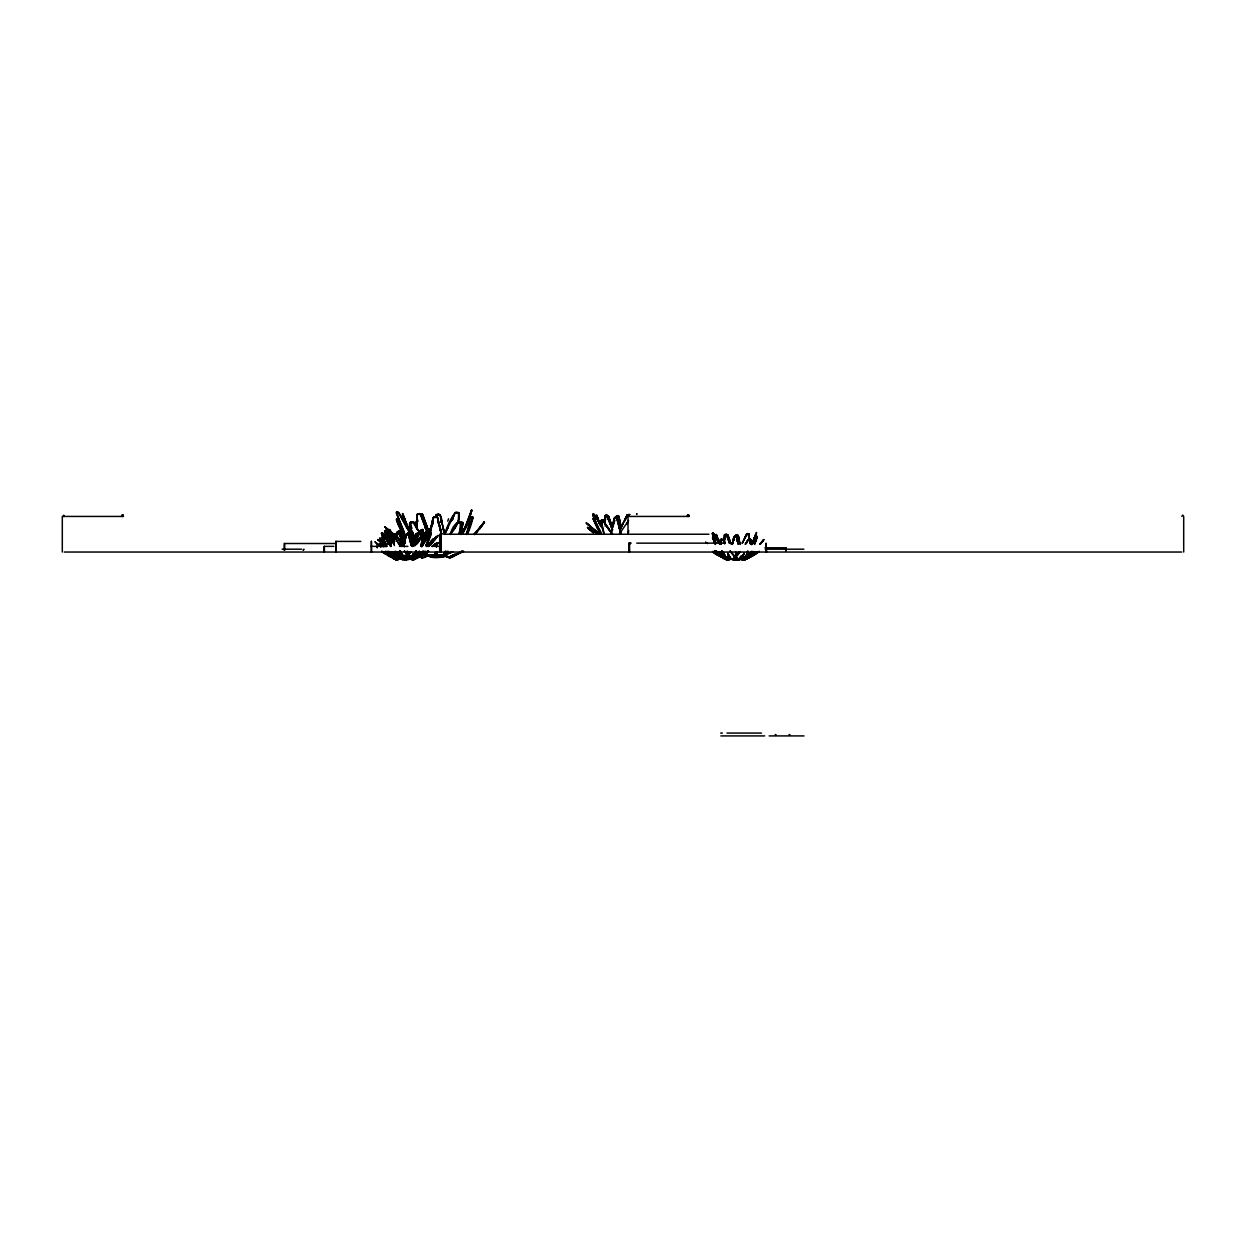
<?xml version="1.0" encoding="UTF-8"?>
<svg xmlns="http://www.w3.org/2000/svg" width="1246" height="1246" viewBox="0 0 1246 1246"><rect width="100%" height="100%" fill="white"/><g stroke="black" fill="none" stroke-linecap="round" stroke-linejoin="round"><path stroke-width="1.5" d="M410.526 532.852L408.719 532.291L407.582 533.537M410.946 535.655L411.787 537.415L411.305 535.842M413.423 536.964C413.968 529.394 409.872 530.594 407.707 532.976M442.268 524.364C442.034 519.722 440.539 510.502 435.648 515.813M617.284 520.33L619.511 527.151L618.623 523.6M620.601 524.41L618.764 516.265L617.72 515.595M738.239 543.396L736.978 539.534L738.38 543.801M405.869 537.042C402.645 532.073 401.383 544.549 401.414 544.144M406.585 558.161L406.57 559.812L405.028 559.859A14.734 13.831 0 0 1 401.991 559.516L408.657 559.236M411.476 545.779L408.19 533.755L406.289 534.191L403.642 545.686L404.639 541.87M410.23 532.774L409.249 532.276M620.851 533.755C617.86 513.336 614.091 510.782 611.475 532.431M738.208 544.268L736.573 536.777L734.361 536.325L736.526 536.668L738.162 543.77L737.71 541.153M737.336 558.177L737.398 560.093L735.841 560.139A14.734 13.831 0 0 1 732.819 559.797L739.47 559.516M740.202 558.909L735.872 559.018L735.888 552.212L735.872 559.189L733.707 559.158M401.695 544.144L403.003 545.919L396.82 536.481C397.474 523.382 402.52 543.832 404.327 546.62C402.66 542.368 397.303 523.834 396.555 536.543M408.19 534.02L411.351 545.67L409.685 538.023M409.249 532.649L410.245 532.634L398.595 512.745L396.571 511.717L399.312 522.51L405.994 538.038L404.639 534.721M437.673 518.087L435.991 516.638L433.421 517.339L437.548 517.542L441.302 533.724M620.508 532.572L616.474 517.324M393.487 536.512L393.643 534.487L395.309 534.129L394.561 535.25L384.671 526.653L394.172 534.923M404.514 556.292L408.127 556.541L408.221 553.146L408.875 556.713M605.93 516.374C606.288 511.888 603.375 522.152 604.871 524.021M436.505 551.682L436.427 556.059L429.948 555.607M405.838 558.192L405.807 559.859L405.807 558.208L403.439 555.841M404.529 535.484L406.928 534.814M411.507 531.014L409.436 531.621M617.72 515.953L615.96 516.498M739.283 540.655C739.735 538.163 737.507 532.182 735.311 535.998M398.004 558.862L401.305 558.831C397.396 559.532 392.069 554.174 386.198 552.445L399.405 558.644L399.296 556.401M404.483 535.718L406.336 534.83M408.906 532.774C411.554 532.151 405.916 532.182 407.567 534.69M437.844 522.681L439.09 522.931L441.645 534.285M439.199 514.863C428.826 516.109 445.943 511.81 435.477 516.405M617.533 515.969L618.686 516.14L621.287 528.195M737.165 535.11L735.405 535.655M399.39 531.154C402.193 528.444 402.723 537.384 405.76 536.496M725.39 535.297L726.714 534.892L729.564 543.209L726.434 534.363L724.378 534.955L724.362 543.163C723.537 537.275 717.758 539.066 721.013 544.315M335.875 541.247L335.781 552.04L335.922 541.418L360.795 541.418M393.705 536.45L394.188 534.129L395.994 535.25M398.533 532.899C398.471 525.952 406.726 535.546 404.311 538.085M408.205 534.129L406.212 534.3L403.642 545.686M409.856 532.665L408.081 532.774L407.66 534.565M409.825 532.478L409.093 532.416M413.283 536.839L411.974 531.279M436.521 517.215L436.972 517.215M443.592 529.332L443.841 530.422L440.025 514.847M430.182 530.858L429.948 531.871L433.141 517.697L436.427 516.919L433.795 517.37M616.427 517.152L615.135 517.417L616.77 517.292M617.767 520.47L619.947 529.488L619.278 526.591M439.589 525.205L440.554 529.597M398.315 532.976C400.433 524.862 403.704 541.636 405.262 543.458M422.394 545.826L428.266 535.858L421.833 546.387L428.577 535.562L420.79 514.505L419.279 513.539L416.787 514.598L416.756 528.631M737.336 559.843L737.398 558.177M406.648 558.161L406.57 559.812L408.828 559.485M730.763 558.924L732.305 559.252A53.438 36.71 -33.1 0 0 734.283 559.189L735.856 559.002L735.95 555.607M737.461 558.426L737.398 560.093L739.641 559.765M436.598 551.682L436.427 556.059A25.59 17.117 0 0 0 440.352 555.809L441.987 555.576L429.34 555.031M737.616 558.8L738.894 558.94A14.734 9.859 0 0 1 735.872 559.189L735.965 555.778M394.733 534.955L395.745 534.02L396.867 534.674M397.832 532.758L399.421 531.949M399.561 531.403L401.601 530.858M606.117 516.078L608.313 515.735L611.194 524.005M725.561 535.219L727.757 534.877L730.904 543.817L727.586 534.674L726.589 534.378M412.831 544.066L419.684 531.092L421.491 531.559L421.241 535.593L421.319 531.419M422.612 536.091L426.428 536.029L426.007 538.225M422.83 534.113C420.26 526.653 424.528 528.834 422.97 534.238M444.448 534.394C458.232 494.444 466.549 517.464 450.227 534.254M748.612 539.907L745.42 544.144M749.126 533.818L747.086 533.864L749.126 533.818L748.955 538.038L749.142 533.833L747.413 533.537L742.32 542.96L742.756 542.306M422.378 536.247C425.525 534.955 423.983 534.736 423.048 537.415M748.379 540.063C751.883 535.157 749.703 549.969 749.78 539.269C746.775 539.674 751.167 539.83 749.313 539.331M445.538 555.576L443.763 556.308L440.975 555.109M737.445 559.174L742.694 559.252A11.806 5.623 18.2 0 0 744.376 559.033L743.27 558.971A14.734 10.124 33.1 0 1 740.747 559.267L737.414 558.738M399.327 558.8L399.561 556.931L398.222 556.386M396.275 555.763C396.43 559.968 404.592 555.327 401.819 557.336A14.734 6.915 -67.1 0 1 400.184 557.678L395.792 555.965L399.421 557.632M429.107 536.045C430.898 530.64 425.26 537.711 426.163 538.038M431.35 532.945C417.145 563.441 436.022 529.036 429.73 533.163M466.876 534.518C470.505 529.815 477.498 504.319 467.343 523.85M754.655 544.455L756.883 536.138L751.307 544.595M415.479 535.718L414.669 535.624L415.51 535.359M626.707 516.747L627.283 516.389M747.07 533.864C744.765 535.562 747.802 535.655 745.264 536.419M414.482 536.45C415.962 533.568 412.987 540.343 415.634 535.235M419.17 533.179C413.485 532.743 419.637 535.515 419.404 531.201M745.949 535.889L746.728 535.546L745.295 536.73M421.491 531.559L420.914 537.836M423.235 530.204L422.643 536.481M459.276 513.025L458.341 523.024L458.621 512.729M749.22 534.02L748.644 540.297M413.08 546.34C414.56 545.078 417.457 536.31 419.513 540.032M416.164 544.159L415.806 544.673C420.323 534.316 425.057 533.74 421.023 546.324M417.893 542.789L422.114 535.982L424.964 535.827M628.623 520.485L619.558 533.709M431.241 532.494L426.942 544.331M472.732 517.199L468.091 530.625M754.375 544.315C759.157 533.864 756.415 534.113 752.023 543.63M414.638 535.905L415.728 535.609M418.578 533.522L418.235 533.148M452.905 516.202L451.628 520.049L454.915 513.103L457.656 512.729M620.103 529.721L627.221 514.878L629.682 514.66L627.221 514.878L625.788 518.912L626.66 516.545M627.236 514.925L624.791 520.703M418.189 533.163C417.036 538.739 418.485 531.092 417.644 534.051M745.965 535.609L744.142 539.425M371.417 541.216L371.51 552.04M398.346 556.448L400.807 558.364M446.473 552.788L447.252 555.109L446.333 553.894M447.703 521.186L448.544 518.772M411.273 559.345C407.676 557.616 415.432 555.638 417.472 556.728A14.734 4.922 37.9 0 0 418.749 556.479L421.724 557.164M413.656 557.118L414.373 557.164M421.958 551.994L414.918 555.311L422.628 551.495M427.269 553.426C424.263 558.161 429.699 551.293 425.556 552.492M447.08 556.791L445.912 556.308A25.59 17.584 33.1 0 1 444.791 556.183L443.638 556.339M742.086 559.625L741.261 558.161L755.652 551.62M419.419 540.343C425.384 528.818 424.839 540.577 422.456 546.091M450.367 533.631C455.086 518.803 465.802 517.448 459.556 533.568M442.844 555.716L440.554 555.077M738.629 559.018L741.136 556.401L739.392 559.236M419.388 539.674L417.254 539.362L413.111 546.169M421.709 535.655L421.755 535.811M415.853 544.502C428.39 519.38 416.834 564.376 422.69 537.369M422.908 536.481C427.425 532.167 417.27 562.211 424.419 536.014M457.998 522.822L461.176 522.635L457.687 522.619M748.503 539.347L751.369 539.627L750.699 544.315M722.789 539.814L724.347 539.814M421.74 535.92L422.752 535.437M423.484 538.895L422.924 536.73M424.948 540.016L426.07 535.858L424.684 539.892M436.069 544.891L436.053 544.533M459.353 522.401L462.889 522.557L457.921 522.339L463.045 522.884L460.973 534.55M416.6 544.44L422.207 535.64L422.955 536.138M407.068 558.551C404.031 559.579 405.262 555.747 403.704 556.355M410.199 551.667L407.551 555.389L410.059 552.025M435.275 552.461L438.078 555.062L435.399 553.754L436.271 551.698L435.602 553.162M736.838 558.613C731.433 557.601 746.837 544.331 735.358 558.006M741.386 559.579L745.622 558.784M464.602 529.612L471.907 510.206L467.53 523.491M750.964 539.643L748.316 539.456L745.357 544.019M388.409 553.613L384.469 551.698L398.767 558.13M410.168 556.37L407.785 555.716L404.467 551.059M423.282 538.739L422.955 537.197M425.244 535.827L424.684 539.253L423.266 539.284M723.116 555.747L714.721 551.262L715.344 551.744M749.002 539.534L748.753 539.253M604.357 520.921L603.266 520.392L603.22 522.074M748.83 539.674L748.908 539.658M461.3 522.946L459.229 533.101M750.419 539.83L749.703 543.365M382.958 537.727L381.603 537.556L384.874 544.845L381.837 537.26L384.111 539.284M388.923 543.365C383.254 526.824 384.936 537.26 387.771 541.917M398.066 519.317C392.038 520.08 418.064 556.978 396.742 520.688L396.524 519.13L398.237 519.239M594.295 518.663L593.143 518.648L600.993 533.989M715.5 544.377L712.681 537.571L714.939 539.549M721.091 554.813L714.254 550.934M598.392 534.207L587.489 527.525L593.594 532.821M603.703 521.155L603.375 520.33L605.104 524.114L605.135 515.735L606.927 515.377L611.802 528.117M731.651 559.438C731.231 559.843 719.799 554.595 714.643 551.495L715.438 551.713L714.721 551.262M723.116 539.907L724.175 539.892M435.851 544.424L433.561 545.655M431.957 546.449C445.009 536.341 431.879 550.498 437.486 543.054M750.481 544.144C754.173 539.487 748.254 538.911 750.248 539.674M389.173 544.019L390.87 546.402L381.728 532.976L383.643 539.16M385.45 533.226C384.22 524.41 393.004 543.583 390.73 546.309M396.664 511.857L397.427 512.168M389.468 539.518L390.964 546.106C383.97 527.993 401.305 550.311 390.403 539.051M393.892 537.197C403.097 547.929 387.335 526.108 393.814 544.113M395.091 535.515C408.003 549.112 390.855 526.575 394.826 539.393M411.04 530.625C405.682 519.333 415.51 519.566 417.13 528.538C416.522 525.314 415.666 508.197 420.946 515.595L428.515 535.702L420.634 514.629M601.102 532.618C593.626 519.956 587.38 500.471 602.223 527.541C586.43 500.378 594.264 520.828 599.669 530.921M719.986 544.3L712.556 533.257L713.179 535.687M724.611 543.723C722.898 540.343 726.262 532.867 725.265 534.378M459.182 533.272C462.126 529.332 458.808 520.999 460.911 522.37M385.621 535.375L384.703 535.375L387.927 542.68L383.145 533.459L381.463 533.366L386.462 546.433M714.83 539.596L712.447 537.711L715.297 544.44M724.549 543.1C726.2 541.294 719.581 538.179 721.169 539.502M409.264 559.08L410.432 559.22M427.83 537.524L426.63 536.933L421.6 545.421M428.593 539.02L429.418 535.469L427.191 545.577M452.516 552.134L445.523 554.626L445.632 556.588M469.135 522.245L470.194 522.728L466.97 534.332M751.821 544.004C752.008 540.125 757.942 536.668 754.796 543.085M427.596 537.4L426.366 537.104L422.41 544.346M615.867 516.841L617.377 515.688M403.502 536.294L402.115 541.434M406.289 534.191L405.215 539.253M433.53 517.183L431.428 526.155M611.241 532.572L614.496 517.604M614.714 517.324L613.499 522.557M401.913 542.119L403.128 536.481M413.142 556.526C432.362 548.801 420.089 551.262 413.329 556.869A59.652 28.362 18.2 0 0 414.061 556.806M429.745 533.49L433.141 517.697M445.118 555.794L445.928 554.143L452.61 551.776M732.321 544.284L733.941 536.761L735.856 536.59M755.092 552.196L740.872 558.987L741.884 558.847M429.076 536.948L430.446 530.625M732.944 541.699L734.299 536.574M428.702 538.646L426.428 545.919M431.1 532.634C428.998 535.546 434.558 516.031 431.926 525.205M612.923 525.173L610.789 534.238M612.487 527.743L614.948 520.252M381.478 533.335L382.989 533.257L381.79 533.07M388.534 542.804C385.435 537.135 385.45 528.88 384.609 530.998M430.976 529.597L431.334 527.946M460.553 534.254L462.733 522.635L459.4 522.37M613.234 524.566L613.437 523.6M715.344 542.54L715.625 543.209C707.775 523.6 717.011 537.571 718.319 541.605L718.849 542.446M427.565 542.259L427.565 543.272L428.344 538.879M733.941 536.761L732.212 544.455M424.777 539.253C422.565 538.474 424.419 540.639 424.902 536.715M460.49 534.145L463.045 522.884M750.684 543.085L751.431 539.798M739.283 558.831L738.753 559.049A12.008 5.716 18.2 0 0 741.432 559.283L740.731 559.267A14.734 10.124 33.1 0 1 737.99 558.971L738.271 558.784M410.214 558.753L414.451 556.619M409.591 556.744A57.643 27.412 18.2 0 0 411.803 556.806L413.205 556.308M432.331 523.04L430.789 529.737M445.274 555.794L443.763 556.308L446.566 551.339L443.638 556.183M737.305 559.205A57.643 27.412 18.2 0 0 739.532 559.267L741.682 558.987M612.674 526.669L614.122 520.594M627.641 514.707L629.542 514.52M416.849 533.537L411.819 542.026M421.678 530.002L413.376 545.078M426.88 545.764L428.686 538.35M453.404 516.124L452.438 519.94L453.84 515.922M393.378 552.352C388.487 548.738 404.779 560.17 402.38 554.377M455.211 512.698L456.145 512.277L455.273 512.745M429.621 535.889L426.21 545.81L427.705 541.885M470.194 522.728L466.798 533.288M755.621 539.705L754.5 543.209M423.64 538.552L425.774 532.12L423.469 538.397M425.992 538.599L428.593 529.877L425.711 538.506M427.643 536.543L430.291 528.584L427.02 536.948M426.973 537.976L430.586 528.662L427.238 538.07M462.64 533.927L471.471 511.281L469.275 518.819L471.393 510.128L467.063 523.336M636.675 513.788L636.581 514.146M636.908 513.85L636.784 514.473M756.556 532.478L752.693 542.945L753.363 541.091M756.478 532.805L753.721 541.06M422.861 539.3L425.774 532.104M471.891 510.253L471.113 510.767M401.866 555.95L391.478 551.62L402.427 556.323L402.66 554.75M427.767 537.711L426.506 536.933M404.343 542.586L400.589 530.562M416.242 533.584L411.928 542.026M419.154 531.403L420.214 530.983M421.07 530.048L418.781 534.269M418.064 533.381L416.989 535.593M420.089 531.388L421.023 531.076M421.818 530.033L422.612 529.752M411.102 531.871L410.464 526.809L411.32 531.855M601.117 523.024L601.771 525.983L601.179 523.118M431.038 555.545L435.648 555.685A1.9 1.09 0 0 0 437.658 555.623L440.227 555.716L439.62 555.015M420.618 531.357L421.397 531.357L419.154 531.357M413.797 522.604C415.276 523.912 414.793 518.866 416.74 526.326M604.403 520.392L604.731 520.735M754.546 542.96L755.092 539.113L751.961 544.128M394.686 537.042L392.973 537.01M396.415 535.687L394.826 535.437M419.326 531.933L413.47 522.401L409.903 522.588L413.407 522.401M452.937 516.218L451.768 520.221M604.123 533.459L601.024 520.485L603.329 520.797M611.895 529.675L612.129 528.88M619.932 529.737L626.473 516.467L624.869 520.812M736.043 558.8L733.723 558.971A14.734 10.124 -33.1 0 1 730.981 559.267A55.307 38.003 -33.1 0 1 728.365 559.189L726.106 559.236M422.705 540.935L425.011 537.384L424.341 539.269M441.987 555.576L439.931 555.062M738.053 558.769L733.349 559.018L737.959 559.189L736.168 559.189A15.871 10.622 0 0 1 733.738 559.033L732.072 558.924M429.06 535.406L428.235 535.578L429.605 535.718M468.714 522.23L470.178 522.432L467.593 522.495L461.394 534.004M425.493 532.058L423.36 538.459M425.743 538.116L426.506 536.154L425.369 536.06M735.81 535.079L736.978 534.736M452.843 516.716L451.395 521.046M470.022 522.432L468.387 521.809M468.714 522.012L461.441 533.413L466.425 525.423M418.485 539.051L419.528 539.362L418.002 539.129M422.238 545.95L422.752 544.144M409.327 559.065L410.152 558.629M391.026 539.144L389.655 539.362L390.917 539.222M394.141 544.502L392.739 537.182L394.53 537.042M421.023 536.792L422.612 537.182L421.802 537.042M423.297 535.671L424.185 535.531M628.794 530.609L627.813 533.584M468.138 531.871L468.558 530.858M628.077 533.755L628.576 532.244M748.021 551.386L745.591 557.538L752.21 552.134M429.418 535.469L427.97 539.362M726.87 559.283L733.458 559.002M428.157 537.992L429.496 531.108L427.721 537.244M753.036 551.386L745.638 557.507L747.771 551.277M747.756 551.215L746.167 555.514M759.203 551.355L749.36 557.351M603.671 533.163C597.878 513.461 603.126 519.286 611.988 533.755M431.786 555.778L435.695 554.081L432.284 555.763L425.852 555.747L445.741 555.903M463.403 532.338L469.353 518.554L469.976 514.551L462.468 533.849M425.088 536.808L425.447 536.201M429.59 533.973C426.599 535.827 435.321 518.632 426.35 539.051M428.795 534.129L429.309 533.771M430.524 532.774L431.256 532.758M471.393 517.215C473.838 516.436 469.96 517.339 469.181 521.171M428.406 534.02L425.431 539.207M436.116 544.175L432.237 546.433M437.268 542.929L438.078 542.867M471.081 517.215L472.686 516.95M466.393 526.56L466.487 524.878L463.746 531.217M426.428 536.029L427.767 532.463L425.509 539.425M729.969 558.488L730.39 557.04M465.911 526.388L466.487 524.878M425.26 539.58L428.686 530.562L423.952 542.057M752.35 543.723L756.415 533.023L751.681 544.518M419.481 551.371L418.563 553.645M752.973 541.792L755.497 534.923L752.677 542.477M418.438 553.053L419.201 551.199M404.374 551.199C409.498 552.43 405.838 557.616 407.785 555.716M730.203 551.386L735.296 557.211L734.159 558.644L734.969 558.504L735.467 557.398L730.078 551.028M428.297 537.524L429.621 534.3M466.689 533.49L473.153 517.697M754.702 543.209L757.35 536.761M603.516 520.517L604.248 521.155M383.737 545.421L380.933 542.867L385.777 545.483L381.229 542.555L384.422 546.433M411.024 551.542L409.264 554.018M420.478 551.869L419.653 553.364M465.615 527.665L466.129 526.466M466.861 534.363L467.359 533.226L466.861 534.285M426.179 545.795L427.004 543.972M464.898 529.784L466.331 526.544M383.908 546.76L380.341 544.206L383.784 546.683M397.661 532.509L399.327 532.011M415.463 522.339L416.117 522.79M604.201 520.532L603.173 520.579M398.627 558.597L397.567 558.629M725.047 558.924L727.29 559.189A16.914 5.654 -37.9 0 0 728.754 559.033L729.533 558.675L728.396 558.909A24.204 8.099 -37.9 0 1 727.119 559.174L726.325 559.189A24.967 8.348 -37.9 0 1 724.954 559.049L725.686 559.111M413.968 537.805L415.868 533.786M467.655 531.653L466.393 534.3L469.695 522.012M418.936 531.575L412.94 544.066L415.027 539.845M413.547 545.063L420.665 530.22M454.899 513.025L444.635 534.394L448.202 527.183M463.434 530.749L464.057 529.457L463.247 530.734M742.164 543.396L746.666 534.036M426.537 537.213L422.846 543.972M467.889 522.681L461.581 534.223M625.274 518.897L626.349 516.685M414.669 542.711L414.217 543.63L416.756 538.49M621.224 527.37L620.757 528.288L623.312 523.164M380.046 544.206C380.264 545.141 378.675 542.462 380.388 545.655M723.801 540.063L722.633 539.627L723.739 539.393M601.584 520.501L603.002 520.361L601.631 520.174M395.325 559.485L397.1 559.859A14.734 6.915 -67.1 0 0 398.72 559.516L394.048 558.753A24.967 8.348 -37.9 0 0 395.512 558.909L396.306 558.893A16.914 5.654 -37.9 0 0 397.926 558.753L398.564 558.442M399.125 556.728L401.819 556.214L401.025 556.573A16.914 5.654 -37.9 0 1 399.561 556.728M466.238 526.497L466.954 525.049M733.863 558.722L727.773 558.956L729.377 558.722M408.937 556.323L407.94 555.529M735.436 558.037L736.775 558.597M405.324 557.647L403.875 558.706L404.374 556.806M407.115 556.479L408.377 554.719M462.578 533.895L463.839 531.263M447.454 528.32L448.046 527.183M379.173 544.284L380.591 545.437M381.183 542.929L379.796 541.153M750.886 552.788L751.712 551.23M474.555 534.425L484.305 521.825M616.754 515.969L617.019 515.969M403.502 536.138L404.125 536.201M406.85 534.113L407.395 534.02M431.723 555.732L432.923 555.077M303.23 550.14L303.962 549.19A3.271 3.224 -89.9 0 0 303.276 550.078M415.666 553.473L416.304 552.881L415.619 554.096M457.375 522.884L450.164 534.55M748.114 539.798L745.404 544.315M743.488 555.514L741.604 557.912L743.94 559.22A59.652 28.362 18.2 0 1 741.043 559.283L740.28 559.236M722.213 539.362L720.904 539.487M410.261 556.121L408.579 558.956A57.643 27.412 18.2 0 1 406.492 558.94M407.785 556.183L411.663 556.775C414.716 550.265 412.878 557.974 409.716 556.713M445.352 551.277L442.47 556.121L438.95 555.638M403.72 558.847A15.871 10.622 0 0 0 405.355 558.924L408.548 558.738L410.23 555.903L408.579 558.956L406.617 558.893M466.705 525.641L463.481 530.952M742.959 558.753L739.361 558.956L741.043 556.183M468.496 521.949L470.49 518.648M414.061 553.972L411.663 556.775M740.077 559.267L741.791 556.432L740.077 559.267L741.183 559.252M410.978 556.495L412.286 556.588L413.999 553.769M415.603 557.803L419.809 555.436M740.015 559.049L741.728 556.214L740.015 559.049L742.476 558.878M445.429 551.293L442.47 556.121A20.777 9.875 18.2 0 0 445.943 556.199M739.361 559.018L741.09 556.183M414.03 553.769L413.033 556.806A14.734 10.124 33.1 0 0 415.541 556.51L415.494 556.261M404.529 557.087C404.452 556.51 402.24 560.56 408.143 558.457M410.853 551.698L409.186 553.691L407.863 551.869M401.695 540.671L398.907 532.509M404.265 541.06L405.215 543.349L400.636 531.154M411.616 555.95L409.841 558.769L408.548 558.738M414.326 558.831L409.918 558.987L411.725 556.152L409.934 558.987L406.523 558.675M447.844 551.339L444.791 556.183L447.953 551.339M595.946 532.79L587.66 527.307L592.971 532.649M749.08 553.037L744.641 559.002L746.821 558.784M745.264 557.663L746.338 556.666M411.678 555.95L409.841 558.769L411.071 558.691M742.491 556.214L740.654 559.049L744.174 553.411L740.747 559.267M412.691 546.573L417.301 539.518M414.871 545.795L420.385 537.338M733.536 539.814L734.517 539.393L733.473 539.892M432.985 538.988L427.425 546.34L433.219 539.144M436.287 536.948L428.499 546.2L436.007 537.369M438.016 535.593L429.138 545.997L437.689 535.982L435.228 539.456M484.164 521.949L479.772 528.802L484.258 521.856M484.601 522.245L475.863 533.568M763.658 539.502L760.138 544.128L763.845 539.658M431.49 556.666L442.61 556.604M733.738 539.627L734.377 539.471M402.52 555.934L403.906 556.183M386.976 529.706C403.517 556.619 383.192 519.364 386.883 531.995M434.433 555.887L436.957 554.641M432.72 555.996L436.957 555.031M436.069 536.808L429.854 544.502M437.813 535.453L428.313 546.527L428.967 545.81M432.907 539.549L427.176 546.402M411.305 556.619L411.741 558.52L411.04 556.869M410.697 557.912C416.133 552.352 415.93 557.087 412.286 556.588M416.117 553.068L415.759 553.333M419.637 555.124L421.101 555.14M446.239 553.302L447.127 552.118M747.366 557.585L748.83 557.601M747.382 556.277L745.201 559.189A14.734 4.922 37.9 0 0 746.479 558.94L745.871 558.893M416.709 557.616L415.152 559.049M407.722 554.579L409.903 552.196M760.247 544.315L763.689 539.798L759.967 544.019M428.842 555.405L441.146 555.778A25.59 17.584 33.1 0 0 444.76 556.183L445.897 556.183M419.092 556.588L423.219 554.127L412.909 559.594L411.367 559.376M725.904 559.267L726.527 559.625M394.11 557.678L396.477 558.924A24.204 8.099 -37.9 0 0 397.131 558.815L396.789 558.831M416.304 557.647L420.011 556.059M435.228 539.44L431.786 543.318M394.671 534.472L396.773 534.394L393.674 534.456L396.088 534.409M401.337 530.78L398.471 530.936L400.387 530.718M607.347 515.595C602.799 512.075 611.303 522.79 612.611 529.939L610.805 525.734M397.412 555.591L398.113 556.277L397.194 555.498M401.29 559.329L400.106 558.769M429.995 556.76L427.253 555.171M474.882 533.927L484.071 522.946L474.119 534.145M740.093 551.604L735.358 557.087M389.811 544.954L382.927 533.584M398.595 512.745L399.141 513.788C423.905 560.077 400.184 508.726 396.976 512.371L397.988 512.09M602.239 527.525L594.295 514.707M410.308 557.99L411.18 557.601M427.238 546.169L431.521 540.92L427.471 546.371M474.368 534.254L481.704 525.298L474.71 534.55M426.677 546.573L432.86 539.518M428.531 545.795L435.96 537.338M741.791 559.765L743.426 560.139L750.84 556.339L743.722 559.875L741.806 559.516M387.88 542.322L387.49 541.34L390.777 546.542M384.671 531.17C387.148 529.316 390.434 542.119 390.59 539.144L391.119 539.985M392.708 538.786L392.319 537.789L392.848 538.63M599.248 523.445L596.538 515.221M430.618 544.222L431.194 543.583L428.655 546.324M402.427 513.663L409.171 531.59L402.894 513.539M387.397 539.985L385.435 534.051L388.394 542.851M388.705 532.431L388.799 532.758M392.739 537.945L390.278 530.578L392.225 536.45M719.331 543.318L716.279 534.394L719.378 543.817L718.911 542.322M722.711 539.534L723.147 539.752M394.157 554.704L387.631 551.495L394.032 554.75M430.384 544.969L432.923 542.228L432.3 542.835M415.759 553.053L416.6 552.149M387.615 551.495L388.441 551.76M721.886 557.164L712.837 552.196M735.607 556.822L735.374 557.336M407.816 554.454L404.483 551.371M419.263 514.146L422.565 514.489L428.967 531.949M404.483 541.994L405.23 543.381M400.605 559.049L402.894 558.691A14.734 10.124 -33.1 0 1 400.168 558.987L397.552 558.909A55.307 38.003 -33.1 0 0 400.137 558.987L401.492 558.987A53.438 36.71 -33.1 0 0 403.47 558.909L401.461 558.924M428.826 556.292L433.141 555.607L431.599 555.887A25.59 17.584 -33.1 0 1 428.079 556.183L425.805 556.121M732.773 559.096L731.386 559.314A14.734 7.009 -18.2 0 1 728.879 559.08L729.112 558.847M438.156 543.178L435.259 545.686M401.477 559.08L400.558 559.033A14.734 7.009 -18.2 0 1 398.066 558.8M434.792 555.965L428.702 556.199A25.59 12.164 -18.2 0 1 425.462 555.996L430.337 556.355M436.489 554.548C430.773 555.7 441.551 556.728 435.695 554.984M741.853 557.149L742.554 558.784M440.43 546.355L432.113 546.34L435.648 544.004M392.615 537.182L393.596 537.042M384.78 526.746C389.359 532.042 395.963 532.712 395.029 539.238L394.297 535.982M409.887 522.619L413.158 522.385M720.344 539.643L721.232 544.144M433.328 545.421L437.377 542.649M432.393 555.109L434.558 555.576M436.816 543.147L433.592 545.483L435.586 544.409M437.346 542.851L437.938 542.82M452.656 555.7L453.996 555.093M387.849 555.311L382.008 551.916M592.847 514.473L593.89 514.38M712.696 533.21L713.756 533.537L712.416 533.335M415.821 558.192L412.208 559.812L410.978 559.236M435.056 555.077L437.19 555.171M455.304 555.109L452.828 556.261M429.138 532.665L422.565 514.489L418.952 514.006L422.285 514.131L420.93 514.271M606.039 515.61L608.25 515.797L612.175 526.233M429.185 555.109L426.848 554.626M731.122 558.738L729.658 557.834M414.077 557.055L416.086 557.678L428.546 551.215C427.923 553.551 403.346 564.516 416.133 557.943L412.535 559.594M759.375 551.495L752.771 555.965L743.426 560.139L747.039 558.473M415.79 558.644L420.136 556.308L412.987 559.859A14.734 6.915 67.1 0 0 414.404 559.516L412.909 559.594L416.569 557.943M428.546 551.215L421.631 554.891M732.118 559.127L727.072 558.987L728.614 558.8M735.265 558.784L736.106 557.18M454.899 555.451L449.868 557.227L454.806 555.015M418.64 514.146C413.859 514.38 423.624 513.913 419.123 514.271M726.371 534.534L726.901 534.69M729.907 558.691L730.109 556.837M407.863 532.758L408.937 532.665M422.581 553.691C427.3 553.878 427.565 558.722 425.571 554.377M453.186 555.109L455.491 555.171M420.727 556.028L428.126 551.62M423.36 554.532L427.736 551.464M754.173 554.813L757.428 552.726L747.553 558.41M746.105 557.087L752.382 552.305L751.665 552.601M398.829 532.229L396.758 532.276L399.452 532.213M1181.831 516.358L1182.703 515.081L1183.7 516.436L1183.7 552.04M452.983 556.76L454.759 555.607M736.838 558.8L734.112 559.143A14.734 7.009 -18.2 0 1 731.371 559.283M416.74 556.713L418.485 556.37M603.142 530.485L600.837 520.641M396.041 558.909L393.191 555.046L396.353 558.8M416.74 558.13L426.599 552.445L416.086 557.678A14.734 6.915 67.1 0 0 417.488 557.336L414.466 557.196M412.862 555.872L411.725 556.386M409.763 558.052L408.641 558.566M420.416 555.093L419.466 555.841L423.11 553.878L419.357 555.171M740.576 558.333L739.454 558.831M745.793 559.096L746.463 558.94M417.893 556.323L416.896 556.682L418.095 556.619M751.027 554.221L754.998 551.838M426.459 552.352L427.954 551.433M419.092 556.323L418.142 556.432M742.195 557.959L751.883 553.785M426.568 551.931L428.188 550.997L419.045 555.763L423.578 553.754M395.169 558.52C391.665 556.323 394.577 560.093 393.58 557.585M428.39 551.215L425.758 552.694M728.879 559.065L730.857 559.111M414.264 555.42L413.22 556.121L424.138 551.495M446.566 557.024L450.024 557.678A25.59 12.024 67.1 0 0 451.862 557.32L452.314 556.573L450.476 557.18M728.708 559.049L729.673 559.002M593.766 518.648C592.239 516.405 597.426 530.485 600.774 534.067M421.319 554.408L424.839 552.523L418.952 555.514L422.846 553.785M456.192 554.844L462.219 551.62L450.024 557.678L456.301 554.828M747.024 558.675L750.964 556.588L743.815 560.139A14.734 6.915 67.1 0 0 745.217 559.797L743.722 559.875L747.008 558.364M452.999 556.028A25.59 8.566 37.9 0 0 454.105 555.809L454.136 555.342M723.396 552.134L725.406 557.507L723.287 552.772M393.829 558.675L381.759 551.339M423.297 551.76L424.138 551.324M121.329 516.436L121.703 515.969A1.9 1.558 -90 0 0 121.797 515.081A2.196 1.807 -90 0 0 122.264 516.467M687.06 516.436L687.418 515.969A1.9 1.558 -90 0 0 687.527 515.081M414.108 522.666L415.525 522.697L416.46 526.466M401.321 527.572L401.819 528.725M723.646 539.674L723.692 540.312M400.324 556.355L400.729 556.37M389.562 544.268L387.895 540.748M598.08 527.463L600.401 531.435L599.98 530.765M463.247 551.106L459.572 552.99M419.279 555.903L415.993 557.414L419.653 555.763M463.59 551.48L456.425 554.735M418.874 555.965L415.619 557.414M415.712 557.897L412.146 559.563L415.401 557.756M454.681 554.33L448.576 557.164L446.582 556.604M454.79 554.766L448.669 557.601L454.837 554.766M746.603 558.426L743.348 559.875M384.827 542.119L386.696 546.324L381.478 533.568M724.798 534.534L726.745 534.69M415.697 557.678L419.31 556.012M454.728 554.33L449.23 557.227M122.451 516.436L122.965 515.081A1.916 1.012 -90 0 0 123.494 516.436L62.3 516.436L62.3 552.04M415.993 554.065L415.058 554.641L423.266 551.153M418.017 557.32L416.538 557.928M446.909 553.8L445.289 554.813L452.298 551.822M688.166 516.436L688.695 515.081A1.916 1.012 -90 0 0 689.225 516.436L628.015 516.436L628.015 533.304M741.993 557.881L741.027 558.379L741.915 558.068M419.793 557.024L422.83 557.678A25.59 12.024 -67.1 0 0 424.902 557.32L425.82 556.573L422.955 557.227M726.138 559.765L727.913 560.139A14.734 6.915 -67.1 0 0 729.549 559.797L726.293 559.516M386.338 529.643L387.179 531.871M398.081 532.073L399.016 532.229M63.141 516.436L63.733 515.221L64.153 516.28M744.625 559.143L745.669 558.94M443.607 555.093L442.844 555.373M723.194 557.601L727.913 560.139L715.36 553.956L727.617 559.875L723.147 557.959L724.627 558.706M724.642 558.379L720.889 556.339L727.991 559.875L723.77 558.27L724.565 558.909M391.057 555.124L388.939 551.776M721.87 555.405L719.752 552.056M409.872 531.949L402.816 514.598L408.003 528.584M406.43 556.183L406.43 556.619A14.734 7.009 -18.2 0 1 403.642 556.822L402.318 556.791M403.33 558.364L400.62 558.535M447.267 553.956L446.099 554.361M390.528 531.403L391.665 535.141L391.026 532.899C393.175 541.185 385.917 517.495 393.035 538.085M596.709 515.813L601.008 526.233M716.107 534.768L717.665 538.957L716.341 534.69M741.931 559.096L745.046 558.847M397.365 558.893L400.885 558.738M729.424 556.214L731.059 559.049L727.041 558.815M435.57 555.42L436.567 555.155M722.867 539.658L724.767 543.365M712.914 537.524L715.017 543.365M595.993 532.556L595.277 532.12L598.423 533.973L589.296 528.195M403.891 535.951L396.368 519.847M596.803 515.174L600.183 524.582M405.775 558.893L407.146 558.909M444.76 555.031L445.57 555.218M383.052 541.107L386.478 544.144M405.355 534.659L406.18 534.581M735.934 559.049L736.822 559.143M400.838 553.972L403.252 556.806A14.734 10.124 -33.1 0 0 405.994 556.51L400.527 556.588M442.891 557.024L436.396 557.678A25.59 24.032 0 0 1 432.471 557.32L430.836 556.993M413.142 558.831L413.952 558.847M413.641 558.893L414.373 558.924A14.734 4.922 37.9 0 0 415.074 558.847L415.183 559.033M404.343 556.464L408.143 556.728A14.734 9.859 0 0 0 411.18 556.479L411.227 556.277M401.259 558.644L405.043 558.924A14.734 9.859 0 0 0 408.081 558.675L406.975 558.613M428.733 556.199A25.59 12.164 -18.2 0 0 432.3 555.996L433.857 555.794L431.926 555.778M732.274 559.205L734.377 559.049L732.243 558.753M412.41 558.847A14.734 4.922 37.9 0 0 413.251 558.909L413.111 558.94A59.652 28.362 18.2 0 1 410.23 559.002L408.719 558.987A12.008 5.716 18.2 0 0 410.619 559.002L412.488 558.8M385.139 527.058L390.839 531.964M384.095 544.954L385.216 545.966L377.865 539.518L378.659 540.141M375.451 542.322L380.575 546.76M586.43 523.086L592.38 528.257M705.61 541.994L707.526 543.614M443.529 555.264L439.651 555.669M443.841 555.576L440.072 555.669M403.065 546.091L398.518 539.456M399.031 544.222L398.595 543.583L400.48 546.2L396.789 540.811M607.3 527.37L606.88 526.715L612.752 534.363M401.087 556.682L406.601 556.432M734.33 558.893L732.726 558.893L733.925 558.924M376.713 543.334L379.423 545.732M594.42 530.017L598.064 532.992L592.286 528.273L599.326 533.942L586.165 522.837L590.806 526.856M734.704 559.096L735.514 558.644M441.037 533.49L440.352 529.675M409.591 556.479L411.398 556.448M390.605 531.808L387.973 529.41M374.781 541.714L380.84 546.901M403.283 558.862L401.897 558.971M403.579 539.409L403.252 538.599M401.851 540.764L401.539 539.861L401.851 540.655M721.076 539.331L722.166 539.658M732.71 559.252L734.143 559.065M433.515 555.95L430.291 556.074M415.354 556.728L416.662 556.697M410.09 558.847L413.329 558.924M740.996 559.236L744.376 558.909M429.309 555.763L425.011 555.638M740.202 544.206L737.539 534.939M401.96 558.815L400.527 559.002A14.734 7.009 -18.2 0 0 403.33 558.8M440.726 529.737L438.265 522.681M452.516 555.436L453.622 555.405M410.09 532.587L413.625 546.169M376.354 546.464L377.304 547.835M439.729 555.607L441.66 555.576M431.287 556.978L433.094 556.946M441.707 556.791L443.981 556.744M402.037 559.454L403.097 559.438M408.143 559.345L409.467 559.314M739.626 559.002L738.317 558.909M732.85 559.734L733.91 559.719M738.956 559.625L740.28 559.594M397.007 519.551L398.362 519.473M381.338 542.555L378.036 539.658L381.447 542.649L379.687 541.153M406.383 534.955L404.981 534.955M726.278 534.752L725.748 534.752M433.452 555.514L431.069 555.545M442.595 555.389L444.993 555.358M429.2 556.183L430.353 556.168A91.379 62.783 -33.1 0 0 433.733 556.043M742.865 559.205L744.142 559.205A14.734 4.922 37.9 0 1 742.32 558.94L743.441 558.924L742.242 558.769M395.029 535.842L396.135 535.702M384.251 542.197L379.656 538.225L387.054 544.564M405.043 536.31L404.093 536.31M397.583 558.893L398.502 558.893M402.879 558.878L404.031 558.878M729.331 559.174L728.178 559.174M419.341 514.162L420.837 514.146M606.21 515.533L607.145 515.221M397.692 519.489L396.524 519.13M400.745 530.874L400.013 530.656M726.807 559.08L725.452 558.893M456.861 512.729L457.765 512.651M429.2 556.09L428.048 556.183A94.571 64.979 -33.1 0 1 425.774 556.152M400.823 558.924L399.545 558.924L397.723 556.152L399.499 558.987M443.965 534.238L708.943 534.238M631.13 543.147L628.794 543.147L628.794 552.04M636.737 543.147L723.35 543.147M336.155 543.505L284.197 543.505L284.197 550.343M333.881 546.355L324.1 546.355L324.1 552.04M371.059 546.355L380.482 546.355M399.405 546.355L407.878 546.355M764.935 547.773L786.024 547.773L786.024 550.623M282.11 549.19L301.485 549.19M765.262 549.19L803.857 549.19M64.294 552.04L1181.691 552.04M720.686 733.069L722.4 733.069M726.963 733.069L761.462 733.069M720.858 735.919L764.67 735.919M769.171 735.919L804.013 735.919M443.965 556.121L444.869 555.903M405.511 556.573L406.632 556.573M437.798 556.043L440.009 556.043M408.937 556.728L410.23 556.728M415.136 556.744L416.024 556.713M407.177 534.129L408.19 533.755M419.014 555.186L417.831 555.109M431.178 555.576L433.11 555.607M428.11 556.09L425.244 556.028M405.075 556.448L406.196 556.464M401.414 558.473L403.112 558.644M731.433 558.8L732.757 558.831M454.681 555.576L453.528 555.545M410.074 556.432L411.133 556.448M401.181 556.51L400.044 556.495L401.897 556.604M736.729 558.8L737.897 558.831M437.907 555.405L439.9 555.436M442.751 556.105L439.122 556.012M452.578 556.993L451.441 556.946M424.715 556.946L425.82 556.993M401.944 557.274L401.29 557.258M601.382 520.096L601.725 520.345M406.554 553.286L406.398 556.464M728.536 559.143L729.19 558.956M734.315 559.158L734.346 555.576L734.315 559.158L732.804 559.033M402.115 558.566L403.564 558.706M729.019 559.158L730.312 559.267L728.676 556.23L730.312 559.267L724.378 556.292M398.969 558.738L397.194 555.903L398.969 558.738L397.786 558.582M594.7 518.897L593.735 516.529M399.296 519.925L397.63 515.86L404.483 532.961M383.332 537.774L382.366 535.406M417.955 555.295L419.201 555.373A14.734 4.922 37.9 0 0 420.478 555.124M441.286 555.529L445.725 555.809L439.059 555.28M738.707 559.158L737.336 558.94M416.226 556.65L415.23 556.292M400.309 556.277L402.069 556.557L400.184 553.94M439.153 555.077L440.212 555.295M437.86 522.23L439.013 522.806M436.427 516.919L437.362 517.386M434.885 555.841L435.103 553.146L435.103 556.059M377.071 546.387L376.479 546.371M401.773 553.987L395.091 551.215M439.308 514.582L440.196 515.065M719.222 553.925L729.595 558.41M396.68 551.604L400.137 553.099M397.116 551.931L398.393 552.492M393.954 554.906L390.777 553.395M392.77 557.601L397.178 559.594L387.646 555.529M390.014 556.417L391.073 556.884M723.646 558.177L727.275 559.843M727.15 560.093L723.91 558.473M396.29 555.763L399.904 557.414M396.711 559.859L392.334 557.678M386.634 544.284L379.672 538.225L380.388 538.786M377.943 539.58L386.135 546.714M394.016 558.582L392.864 557.585M388.409 553.582L390.278 554.532M720.795 556.588L724.3 558.488M429.154 555.872L427.892 555.015M717.026 552.726L717.867 553.193M597.582 533.568L598.423 534.036M390.419 552.85L392.724 556.386L386.525 551.713M390.045 535.811L393.191 537.851M382.756 543.536L386.883 546.215M716.17 554.221L712.572 551.62M392.552 556.448L386.618 551.9M723.319 556.76L725.141 558.052M723.365 556.728L724.97 557.912L715.827 550.794L722.805 556.292M390.823 555.14L387.895 552.85L389.609 554.174M393.798 557.383L394.686 557.99M388.503 553.271L390.886 555.093M385.341 553.94L381.837 551.23M716.606 551.386L719.191 553.411M599.747 534.254L590.697 526.871M385.793 551.106L392.256 557.164L388.659 551.293M599.419 534.036L587.006 523.6M717.431 552.165L719.331 553.551M719.067 553.707L722.602 556.464M712.665 551.511L715.5 553.785M587.536 527.806L593.221 532.354M380.996 543.147L385.248 546.558M379.267 544.502L382.101 546.776M388.238 553.426L391.789 556.183M382.429 543.567L384.687 545.514M589.514 525.874L593.018 528.818M390.621 531.995L394.016 534.955M381.525 539.798L383.192 541.294L380.17 538.552M390.668 531.995L392.615 533.522M382.958 541.2L381.416 539.798M587.972 524.457L589.763 525.952M376.604 543.334L378.379 544.829M397.895 555.981L399.592 558.769L397.832 555.95M725.717 557.834L723.272 551.916M730.125 551.215L735.358 557.258M408.112 552.118L409.202 553.271M444.526 556.588L442.704 556.199A98.574 46.865 18.2 0 1 438.904 556.09M435.43 553.769L435.57 552.757M427.129 542.804L429.543 545.655M407.255 550.95L409.373 553.442M426.739 542.726L428.842 545.327M603.375 521.155L611.879 533.584M426.599 542.415L428.671 545.016M610.68 532.058L608.25 528.802M440.414 530.734L437.642 517.729M394.811 537.369L400.464 546.153M725.499 557.865L723.583 555.295L725.499 557.881M392.755 555.015L395.636 558.878L392.786 555.031M409.623 538.038L408.797 534.207M403.003 545.95L400.324 542.228L400.76 542.867M723.599 556.168L721.434 553.131M392.786 555.887L390.621 552.85M393.705 555.046L395.558 557.632M718.163 541.761L718.724 542.571L713.74 533.864M600.479 525.734L600.899 526.622L597.317 517.635M387.335 541.48L388.222 542.913L385.933 536.512M389.733 551.495L392.724 556.386M720.546 551.776L723.303 556.308M721.107 553.286L723.116 556.059M600.541 525.142L601.179 526.077M409.28 530.594L410.37 532.182M721.792 551.293L726.356 557.912L721.808 551.293M390.87 555.186L388.721 551.853M393.954 543.085L391.727 539.549M728.007 556.183L729.798 559.018M727.866 556.401L729.658 559.236L728.053 556.183M397.038 556.121L398.829 558.956L397.085 556.121M419.108 531.699L417.083 528.818M402.583 556.806L400.932 553.769L402.692 556.588M719.549 552.134L722.057 555.996L719.472 551.573M600.93 533.88L593.003 518.866M597.13 527.447L599.248 531.139M393.004 538.848L387.74 530.048M391.275 540.203L386.011 531.403M729.315 556.23L727.68 553.208L731.059 559.049M425.182 551.339L428.079 556.183L425.307 551.339M387.989 542.68L384.718 535.562M413.641 522.946L417.176 529.612M403.455 534.534L404.156 535.873M407.676 528.709L407.006 527.354L407.52 528.756M385.762 546.324L381.619 537.742M390.434 539.3L390.839 540.157M394.484 556.401L393.487 554.205M394.157 556.557L393.175 554.377M402.536 542.415L404.327 546.62M396.275 552.196L396.649 553.053M715.936 543.069L713.958 538.023M388.207 540.608L386.229 535.562M719.627 543.723L716.216 534.955L719.752 543.645M408.657 529.612L404.202 517.635L404.857 521.591M426.833 531.59L428.484 535.5M611.77 528.024L607.176 515.813M403.486 544.704L401.524 539.954M387.833 542.135L388.176 542.945L385.341 534.69M599.466 523.164L599.513 524.083L599.217 523.258M712.307 533.849L715.562 541.808M592.862 514.691L598.532 528.335M429.076 532.494L422.456 514.598M396.135 512.713L404.374 532.852M386.307 530.033L387.615 533.21M384.578 531.388L389.141 542.54M407.769 528.662L404.997 521.544M729.253 542.415L729.564 543.209M609.808 523.258L610.119 524.036M416.912 527.074L415.385 523.071M425.12 527.354L425.665 528.74M611.428 524.582L608.25 515.797M410.51 525.298L411.756 528.522L410.464 522.339M427.503 528.631L427.939 529.768M385.512 535.25L388.503 543.038M727.695 534.955L730.966 543.645M729.689 543.318L726.636 534.97M403.564 536.528L401.695 531.139M391.976 536.528L390.761 532.976M393.004 553.208L394.11 556.37M602.02 526.84L600.868 523.258M411.211 531.668L409.825 527.37M620.633 533.6L617.128 517.62M412.597 542.197L413.423 546.028L410.65 533.272M720.281 539.798L721.029 543.085M409.794 522.884L411.912 532.276M392.568 537.338L394.421 545.561M441.302 533.07L441.489 533.864M413.033 544.284L410.573 532.961M740.015 544.066L738.208 535.406M738.037 543.63L736.526 536.668M618.764 525.22L618.717 525.376M443.296 529.098L444.355 533.927M441.084 533.522L437.751 518.258M618.764 516.265L620.975 526.513M619.978 530.687L619.137 526.856M440.445 515.392L444.043 532.135M412.224 531.59L413.688 538.428M411.32 545.655L410.853 543.552M411.055 528.444L411.414 530.344M603.266 520.392L603.453 521.996M630.242 543.147L630.32 543.926M724.378 534.955L724.642 543.645M604.933 515.797L605.245 526.233M416.787 514.598L416.958 520.283M398.377 531.139L398.486 534.612M396.649 532.494L396.758 535.967M393.565 534.674L393.658 538.147M406.601 553.115L406.601 556.697M407.364 553.146L407.364 556.728L407.395 553.146M404.249 555.498L404.28 558.909L404.28 555.498M785.79 547.773L785.79 550.623M766.601 552.04L766.056 543.147L766.088 552.04M629.448 543.147L629.448 552.04L629.292 543.147M440.975 534.238L440.975 552.04M440.804 534.238L440.804 552.04M439.667 534.238L439.667 552.04M398.611 556.37L398.611 557.18M371.355 541.418L371.355 552.04M324.412 546.355L324.412 552.04M284.68 543.505L284.68 550.343M411.85 558.815A14.734 10.124 33.1 0 1 409.934 558.987M413.033 558.847A11.806 5.623 18.2 0 1 411.865 558.971M409.918 558.987A14.734 10.124 33.1 0 1 407.863 558.815M416.211 556.76A59.652 28.362 18.2 0 1 415.51 556.775M687.979 516.467A2.196 1.807 -90 0 1 687.558 515.081M436.443 543.832L436.427 546.869L436.443 543.832M405.106 555.498L405.043 558.924L405.184 555.498M408.205 553.317L408.143 556.728L408.236 553.317M437.735 554.392L437.689 557.227L437.689 554.392M410.791 534.674L410.728 536.917L410.791 534.674M412.535 533.319L412.457 535.546L412.535 533.319M440.975 518.352L440.85 522.167L440.975 518.352M619.075 517.993L619.013 520.221L619.075 517.993M738.52 537.135L738.457 539.362L738.52 537.135M618.265 521.996L618.218 523.616L618.265 521.996M733.24 541.153L732.679 543.723L733.24 541.153M419.824 532.058L419.232 534.254L419.824 532.058M466.923 532.992L466.549 534.113L466.923 532.992M416.366 540.92L415.759 542.82L416.366 540.92M419.466 538.739L418.843 540.639L419.466 538.739M421.195 537.384L420.572 539.284L421.195 537.384M455.787 525.298L454.634 528.522L455.787 525.298M627.75 522.043L627.127 523.943L627.75 522.043M747.195 541.2L746.51 543.085L747.195 541.2M425.634 538.63L425.011 540.484L425.634 538.63M427.362 537.275L426.739 539.129L427.362 537.275M466.347 525.111L465.272 528.288L466.347 525.111M462.328 525.298L461.067 528.522L462.328 525.298M751.011 541.2L750.341 543.085L751.011 541.2M122.762 515.828L122.84 515.828A1.978 1.962 0 0 0 122.918 515.081A2.399 2.383 0 0 0 123.338 516.296L123.276 516.28A2.305 2.103 90 0 1 122.871 515.081A1.853 1.713 -90 0 1 122.778 515.828M688.493 515.828L688.555 515.828A1.978 1.962 0 0 0 688.649 515.081A2.399 2.383 0 0 0 689.054 516.296L689.069 516.28A2.305 2.103 -90 0 1 688.586 515.081A1.853 1.713 -90 0 1 688.493 515.828M428.842 535.92L427.985 538.023L428.842 535.92M430.571 534.565L429.714 536.668L430.571 534.565M471.829 520.485L470.365 524.083L471.829 520.485M756.571 538.381L755.715 540.484L756.571 538.381M416.32 550.763L412.924 556.588L416.335 550.763M416.429 550.966L414.762 553.972L416.444 550.966M744.049 553.224L742.398 556.23L744.064 553.208M413.314 553.722L411.632 556.557L413.376 553.738M410.978 556.152L409.264 558.987L411.009 556.152M410.9 555.95L409.202 558.769L410.931 555.95M414.825 553.972L413.033 556.806L414.887 553.972M434.62 538.739L433.483 540.795L434.62 538.739M436.349 537.384L434.994 539.269L436.349 537.384M475.505 533.272L474.539 534.409L475.505 533.272M407.13 527.634L406.149 526.248L407.068 527.681M424.948 552.772L421.428 554.672L424.964 552.772M462.032 551.184L456.02 554.408L462.048 551.184M418.812 555.716L415.245 557.383L418.843 555.716M746.541 558.177L742.974 559.843L746.572 558.177M416.195 558.192L412.597 559.859L416.211 558.208M455.366 554.392L452.298 555.809L455.382 554.392M455.506 554.828L449.354 557.678L455.522 554.844M386.852 538.677L386.198 536.45L386.852 538.677M598.22 519.8L597.566 517.573L598.236 519.8M412.208 540.562L412.161 540.717M410.479 541.917L410.432 542.072M425.68 528.584L425.151 527.198L425.68 528.584M610.135 523.974L609.824 523.164L610.135 523.974M401.601 553.972L403.252 556.806L401.633 553.972M729.331 556.432L727.586 553.426L730.981 559.267L729.362 556.432M424.138 521.435L423.578 517.635L424.138 521.435M609.232 519.8L608.905 517.573L609.169 519.8M402.676 535.126L402.349 532.899L402.614 535.141M728.676 538.942L728.349 536.715L728.676 538.942M775.417 734.501L775.355 734.501A1.635 1.604 -89.9 0 1 775.9 735.311L775.479 734.61M789.341 734.501L789.294 734.501A1.635 1.604 -89.9 0 1 789.839 735.311L789.357 734.548M605.463 519.8L605.089 517.573L605.416 519.8M417.706 521.451L417.036 517.635L417.597 521.435M724.907 538.942L724.533 536.715L724.861 538.942M397.194 536.496L396.804 534.254L397.131 536.481M614.278 521.342L614.2 519.239L614.2 521.342M432.767 524.083L432.642 520.485L432.767 524.083M733.723 540.499L733.645 538.381L733.723 540.499M402.894 540.219L402.832 538.116L402.832 540.203M601.989 523.943L601.257 522.043L601.943 523.943M721.434 543.1L720.702 541.2L721.434 543.1M393.72 540.639L392.973 538.739L393.658 540.624M390.621 542.82L389.889 540.92L390.559 542.804M402.318 531.949L401.601 530.734L402.193 531.933M590.511 530.142L588.875 528.756L590.479 530.142M383.955 545.483L382.32 544.081L383.924 545.483M723.91 558.006L723.91 558.006M421.537 557.601L418.422 556.183L421.537 557.601M399.545 557.383L395.916 555.716L399.545 557.383M396.337 559.812L392.692 558.161L396.337 559.812M422.176 557.678L419.077 556.261L422.176 557.678M399.795 557.678L396.181 556.012L399.795 557.678M396.804 559.594L393.191 557.943L396.804 559.594M422.83 557.678L419.777 556.261L422.83 557.678M400.262 557.414L396.695 555.763L400.262 557.414M400.184 557.678L393.051 554.127L400.184 557.678M397.1 559.859L389.967 556.323L397.1 559.859M398.315 554.672L394.78 552.772L398.315 554.672M396.664 555.763L393.144 553.878L396.664 555.763M441.52 533.226L441.707 534.02L441.52 533.226M394.671 541.371L394.001 540.484L394.639 541.403M392.926 542.726L392.256 541.839L392.895 542.758M725.904 557.912L723.988 555.327L725.904 557.912M724.658 555.14L722.01 551.106L724.658 555.14M426.926 556.183L424.917 552.959L426.926 556.183M403.33 556.588L399.935 550.763L403.33 556.588M400.231 558.769L398.549 555.95L400.231 558.769M400.168 558.987L398.471 556.152L400.168 558.987M401.508 553.972L399.857 550.966L401.508 553.972M398.424 556.168L396.758 553.146L398.424 556.168M719.051 543.194L718.662 542.415L718.989 543.209M395.449 539.284L394.702 537.384L395.387 539.269M407.972 528.584L407.426 527.198L407.94 528.6M405.028 559.859L404.903 558.192L405.028 559.859M436.427 557.227L436.209 554.392L436.427 557.227M735.093 559.189L735.093 555.591L735.093 559.189"/></g></svg>
